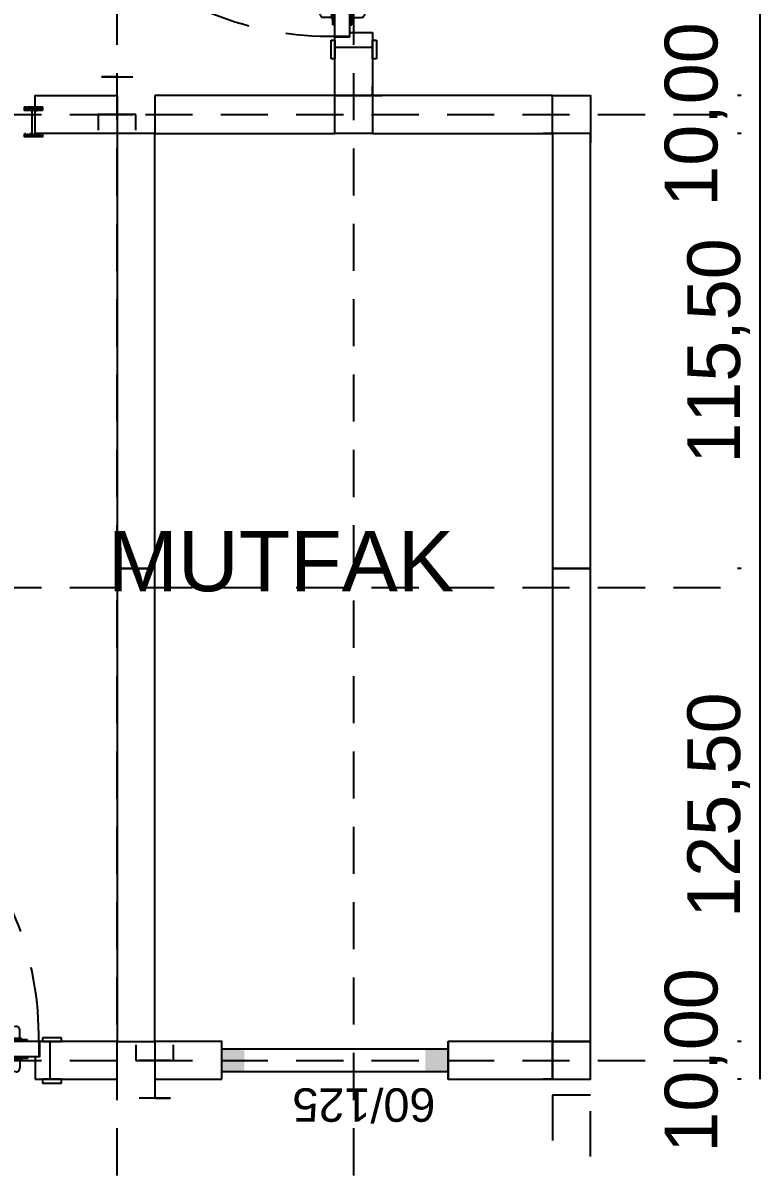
# Model space of a CAD drawing. Header units: centimetres. Extents: x -71 to 5571, y -2315 to 960.
# Drawn here: x 612.5 to 808, y 106.9 to 410.8 of the extents above; entities that cross this region are included whole.
import ezdxf

# ---------------------------------------------------------------- set-up
doc = ezdxf.new("R2010")
doc.units = ezdxf.units.CM
for name, pattern in [('AKS_SEYREK', [20, 12.5, -7.5]), ('DASHED2', [0.375, 0.25, -0.125]), ('VERANDA_KESIK', [30, 12, -18])]:
    doc.linetypes.add(name, pattern=pattern)
for name, color, linetype in [('AKS', 8, 'AKS_SEYREK'), ('DIS_DUVAR_100', 7, 'Continuous'), ('IC_DUVAR_100', 7, 'Continuous'), ('IC_KAPILAR', 7, 'Continuous'), ('IC_UCLU_H_100', 3, 'Continuous'), ('KAPI-PLAN', 7, 'Continuous'), ('KOSE_PROFIL_100', 1, 'Continuous'), ('ODA_ADLARI', 7, 'Continuous'), ('OLCULER', 7, 'Continuous'), ('PENCERE', 10, 'Continuous'), ('VERANDA_PROFIL_100', 1, 'VERANDA_KESIK')]:
    doc.layers.add(name, color=color, linetype=linetype)
doc.layers.add('PANO', color=7, linetype='Continuous', lineweight=50)
doc.styles.add('ARIAL_TR', font='arial.ttf')
doc.dimstyles.new('PORTMAN', dxfattribs={"dimtxt": 14, "dimasz": 9, "dimexe": 6, "dimexo": 5, "dimgap": 4, "dimtad": 1, "dimzin": 0, "dimtxsty": 'ARIAL_TR', "dimblk": 'ARCHTICK', "dimcen": 2.5, "dimazin": 3, "dimtfac": 0.5, "dimtmove": 2, "dimatfit": 3})

# ---------------------------------------------------------------- blocks, each defined once
blk = doc.blocks.new('100X100 DIŞ KÖŞE DİREĞİ')
at = {"color": 1}
for p, q in [((10, 12.5), (12.5, 12.5)), ((0, 2.5), (0, 0)), ((10, 2.5), (10, 0)), ((10, 2.5), (12.5, 2.5))]:
    blk.add_line(p, q, dxfattribs=at)
blk.add_lwpolyline([(0, 2.5), (10, 2.5), (10, 12.5), (0, 12.5)], close=True, dxfattribs=at)
blk = doc.blocks.new("100'LÜK 115.5'LİK PANO")
blk.add_lwpolyline([(0, 0), (10, 0), (10, 115.5), (0, 115.5)], close=True)
blk = doc.blocks.new("100'LÜK 125'LİK PANO")
blk.add_lwpolyline([(0, 0), (10, 0), (10, 125.5), (0, 125.5)], close=True)
blk = doc.blocks.new("100'LÜK 47.75'LİK PANO")
blk.add_lwpolyline([(0, 0), (10, 0), (10, 47.75), (0, 47.75)], close=True)
blk = doc.blocks.new("100'LÜK 115.5'LİK KAPILI PANO(90'LIK)")
at = {"color": 1, "lineweight": 25}
for p, q in [((96.26, 79.84), (96.26, 73.84)), ((96.76, 79.84), (96.26, 79.84)), ((100.76, 79.84), (101.26, 79.84)), ((101.26, 79.84), (101.26, 73.84)), ((92.76, 76.79), (93.2, 67.03)), ((95.96, 77.84), (93.76, 77.84)), ((95.96, 78.14), (95.96, 75.54)), ((96.16, 78.34), (96.26, 78.34)), ((101.36, 78.34), (101.26, 78.34)), ((101.56, 78.14), (101.56, 75.54)), ((101.56, 77.84), (103.76, 77.84)), ((104.76, 76.79), (104.31, 67.03)), ((93.82, 67.03), (94.18, 75.65)), ((95.96, 75.84), (94.38, 75.84)), ((96.16, 75.34), (96.26, 75.34)), ((96.76, 73.84), (96.26, 73.84)), ((100.76, 73.84), (101.26, 73.84)), ((101.36, 75.34), (101.26, 75.34)), ((101.56, 75.84), (103.13, 75.84)), ((103.7, 67.03), (103.33, 75.65)), ((93.4, 66.84), (93.62, 66.84)), ((104.11, 66.84), (103.9, 66.84))]:
    blk.add_line(p, q, dxfattribs=at)
at = {"lineweight": 25}
for p, q in [((20.78, 10.8), (20.78, 13)), ((21.83, 14), (31.59, 13.56)), ((22.78, 10.8), (22.78, 12.38)), ((31.59, 12.94), (22.97, 12.58)), ((31.78, 13.36), (31.78, 13.14)), ((9.75, 11), (14.75, 11)), ((9.75, 10), (9.75, 11)), ((14.75, 10), (9.75, 10)), ((12.75, 10), (15.59, 10)), ((14.75, 11), (14.75, 10)), ((15.59, 10), (15.59, 6)), ((15.78, 10), (15.78, 6)), ((18.78, 10.5), (24.78, 10.5)), ((18.78, 10), (18.78, 10.5)), ((18.78, 10), (24.78, 10)), ((20.28, 10.6), (20.28, 10.5)), ((20.48, 10.8), (23.08, 10.8)), ((23.28, 10.6), (23.28, 10.5)), ((24.78, 10), (24.78, 10.5)), ((98.36, 10.68), (101.28, 10.68)), ((99.72, 6), (99.72, 10)), ((99.82, 9.59), (99.82, 12.14)), ((102.75, 10), (99.91, 10)), ((99.91, 10), (99.91, 6)), ((100.75, 11), (105.75, 11)), ((105.75, 10), (100.75, 10)), ((100.76, 10), (100.76, 11)), ((105.76, 11), (105.76, 10)), ((15.59, 6), (16.75, 6)), ((16.75, 6), (16.75, 0)), ((18.78, 6), (18.78, 5.5)), ((18.78, 6), (24.78, 6)), ((18.78, 5.5), (24.78, 5.5)), ((20.28, 5.4), (20.28, 5.5)), ((20.48, 5.2), (23.08, 5.2)), ((20.78, 5.2), (20.78, 3)), ((22.78, 5.2), (22.78, 3.62)), ((31.59, 3.06), (22.97, 3.42)), ((23.28, 5.4), (23.28, 5.5)), ((24.78, 6), (24.78, 5.5)), ((99.91, 6), (98.75, 6)), ((98.75, 6), (98.75, 0)), ((9.75, 0), (14.75, 0)), ((9.75, -1), (9.75, 0)), ((14.75, 0), (14.75, -1)), ((21.83, 2), (31.59, 2.44)), ((31.78, 2.64), (31.78, 2.86)), ((100.75, 0), (105.75, 0)), ((100.75, -1), (100.75, 0)), ((105.75, 0), (105.75, -1)), ((14.75, -1), (9.75, -1)), ((105.75, -1), (100.75, -1))]:
    blk.add_line(p, q, dxfattribs=at)
blk.add_circle((99.82, 10.68), 0.583, dxfattribs=at)
at = {"color": 1, "linetype": 'DASHED2', "lineweight": 25, "ltscale": 80}
blk.add_arc((98.35, 11.57), 82.58, 88.7535, 181.243, dxfattribs=at)
at = {"color": 1, "lineweight": 25}
for centre, radius, start, end in [((93.76, 76.84), 1, 90, 182.6026), ((96.16, 78.14), 0.2, 90, 180), ((101.36, 78.14), 0.2, 0, 90), ((103.76, 76.84), 1, 357.3974, 90), ((94.38, 75.64), 0.2, 90, 177.5839), ((96.16, 75.54), 0.2, 180, 270), ((101.36, 75.54), 0.2, 270, 0), ((103.13, 75.64), 0.2, 2.4161, 90), ((93.4, 67.04), 0.2, 182.6026, 270), ((93.62, 67.04), 0.2, 270, 357.3974), ((103.9, 67.04), 0.2, 182.6026, 270), ((104.11, 67.04), 0.2, 270, 357.3974)]:
    blk.add_arc(centre, radius, start, end, dxfattribs=at)
at = {"lineweight": 25}
for centre, radius, start, end in [((21.78, 13), 1, 87.3974, 180), ((22.98, 12.38), 0.2, 92.4161, 180), ((31.58, 13.36), 0.2, 0, 87.3974), ((31.58, 13.14), 0.2, 272.6026, 0), ((20.48, 10.6), 0.2, 90, 180), ((23.08, 10.6), 0.2, 0, 90), ((20.48, 5.4), 0.2, 180, 270), ((22.98, 3.62), 0.2, 180, 267.5839), ((23.08, 5.4), 0.2, 270, 0), ((31.58, 2.86), 0.2, 0, 87.3974), ((21.78, 3), 1, 180, 272.6026), ((31.58, 2.64), 0.2, 272.6026, 0)]:
    blk.add_arc(centre, radius, start, end, dxfattribs=at)
at = {"layer": 'KAPI-PLAN', "color": 1, "linetype": 'DASHED2', "lineweight": 25, "ltscale": 80}
for p, q in [((96.76, 92.84), (96.76, 11.3)), ((99.76, 92.84), (96.76, 92.84)), ((99.76, 94.14), (99.76, 92.84)), ((100.76, 94.14), (99.76, 94.14)), ((100.76, 10), (100.76, 94.14)), ((96.76, 11.3), (99.76, 11.3)), ((99.76, 11.3), (99.76, 10)), ((99.76, 10), (100.76, 10))]:
    blk.add_line(p, q, dxfattribs=at)
at = {"layer": 'PANO', "lineweight": 25, "ltscale": 100}
for p, q in [((12.75, 0), (12.75, 10)), ((15.78, 10), (24.78, 10)), ((102.75, 0), (102.75, 10)), ((15.78, 6), (24.78, 6)), ((98.75, 6), (99.72, 6))]:
    blk.add_line(p, q, dxfattribs=at)
for points in [[(0, 10), (24.78, 10)], [(16.75, 0), (0, 0), (0, 10)], [(99.72, 10), (115.5, 10), (115.5, 0), (98.75, 0)]]:
    blk.add_lwpolyline(points, dxfattribs=at)
blk = doc.blocks.new("100'LÜK 125'LİK KAPILI PANO(90'LIK) [SOL]")
at = {"color": 1, "lineweight": 25}
for p, q in [((19.24, 79.84), (19.24, 73.84)), ((19.74, 79.84), (19.24, 79.84)), ((23.74, 79.84), (24.24, 79.84)), ((24.24, 79.84), (24.24, 73.84)), ((15.74, 76.79), (16.19, 67.03)), ((18.94, 77.84), (16.74, 77.84)), ((18.94, 78.14), (18.94, 75.54)), ((19.14, 78.34), (19.24, 78.34)), ((24.34, 78.34), (24.24, 78.34)), ((24.54, 78.14), (24.54, 75.54)), ((24.54, 77.84), (26.74, 77.84)), ((27.74, 76.79), (27.3, 67.03)), ((16.8, 67.03), (17.17, 75.65)), ((18.94, 75.84), (17.37, 75.84)), ((19.14, 75.34), (19.24, 75.34)), ((19.74, 73.84), (19.24, 73.84)), ((23.74, 73.84), (24.24, 73.84)), ((24.34, 75.34), (24.24, 75.34)), ((24.54, 75.84), (26.12, 75.84)), ((26.68, 67.03), (26.32, 75.65)), ((16.39, 66.84), (16.6, 66.84)), ((27.1, 66.84), (26.88, 66.84))]:
    blk.add_line(p, q, dxfattribs=at)
at = {"lineweight": 25}
for p, q in [((88.72, 13.36), (88.72, 13.14)), ((98.67, 14), (88.91, 13.56)), ((88.91, 12.94), (97.53, 12.58)), ((97.72, 10.8), (97.72, 12.38)), ((99.72, 10.8), (99.72, 13)), ((14.74, 11), (14.74, 10)), ((19.75, 11), (14.75, 11)), ((14.75, 10), (19.75, 10)), ((17.75, 10), (20.59, 10)), ((22.14, 10.68), (19.22, 10.68)), ((19.74, 10), (19.74, 11)), ((20.59, 10), (20.59, 6)), ((20.68, 9.59), (20.68, 12.14)), ((20.78, 6), (20.78, 10)), ((101.72, 10.5), (95.72, 10.5)), ((95.72, 10), (95.72, 10.5)), ((101.72, 10), (95.72, 10)), ((97.22, 10.6), (97.22, 10.5)), ((100.02, 10.8), (97.42, 10.8)), ((100.22, 10.6), (100.22, 10.5)), ((101.72, 10), (101.72, 10.5)), ((104.72, 10), (104.72, 6)), ((107.75, 10), (104.91, 10)), ((104.91, 10), (104.91, 6)), ((110.75, 11), (105.75, 11)), ((105.75, 11), (105.75, 10)), ((105.75, 10), (110.75, 10)), ((110.75, 10), (110.75, 11)), ((20.59, 6), (21.75, 6)), ((21.75, 6), (21.75, 0)), ((88.91, 3.06), (97.53, 3.42)), ((95.72, 6), (95.72, 5.5)), ((101.72, 6), (95.72, 6)), ((101.72, 5.5), (95.72, 5.5)), ((97.22, 5.4), (97.22, 5.5)), ((100.02, 5.2), (97.42, 5.2)), ((97.72, 5.2), (97.72, 3.62)), ((99.72, 5.2), (99.72, 3)), ((100.22, 5.4), (100.22, 5.5)), ((101.72, 6), (101.72, 5.5)), ((104.91, 6), (103.75, 6)), ((103.75, 6), (103.75, 0)), ((19.75, 0), (14.75, 0)), ((14.75, 0), (14.75, -1)), ((19.75, -1), (19.75, 0)), ((88.72, 2.64), (88.72, 2.86)), ((98.67, 2), (88.91, 2.44)), ((110.75, 0), (105.75, 0)), ((105.75, 0), (105.75, -1)), ((110.75, -1), (110.75, 0)), ((14.75, -1), (19.75, -1)), ((105.75, -1), (110.75, -1))]:
    blk.add_line(p, q, dxfattribs=at)
blk.add_circle((20.68, 10.68), 0.583, dxfattribs=at)
at = {"color": 1, "linetype": 'DASHED2', "lineweight": 25, "ltscale": 80}
blk.add_arc((22.15, 11.57), 82.58, -1.243, 91.2465, dxfattribs=at)
at = {"color": 1, "lineweight": 25}
for centre, radius, start, end in [((16.74, 76.84), 1, 90, -177.3974), ((19.14, 78.14), 0.2, 90, 180), ((24.34, 78.14), 0.2, 0, 90), ((26.74, 76.84), 1, -2.6026, 90), ((17.37, 75.64), 0.2, 90, 177.5839), ((19.14, 75.54), 0.2, 180, -90), ((24.34, 75.54), 0.2, -90, 0), ((26.12, 75.64), 0.2, 2.4161, 90), ((16.39, 67.04), 0.2, -177.3974, -90), ((16.6, 67.04), 0.2, -90, -2.6026), ((26.88, 67.04), 0.2, -177.3974, -90), ((27.1, 67.04), 0.2, -90, -2.6026)]:
    blk.add_arc(centre, radius, start, end, dxfattribs=at)
at = {"lineweight": 25}
for centre, radius, start, end in [((88.92, 13.36), 0.2, 92.6026, 180), ((88.92, 13.14), 0.2, 180, -92.6026), ((97.52, 12.38), 0.2, 0, 87.5839), ((98.72, 13), 1, 0, 92.6026), ((97.42, 10.6), 0.2, 90, 180), ((100.02, 10.6), 0.2, 0, 90), ((88.92, 2.86), 0.2, 92.6026, 180), ((97.42, 5.4), 0.2, 180, -90), ((97.52, 3.62), 0.2, -87.5839, 0), ((100.02, 5.4), 0.2, -90, 0), ((88.92, 2.64), 0.2, 180, -92.6026), ((98.72, 3), 1, -92.6026, 0)]:
    blk.add_arc(centre, radius, start, end, dxfattribs=at)
at = {"layer": 'KAPI-PLAN', "color": 1, "linetype": 'DASHED2', "lineweight": 25, "ltscale": 80}
for p, q in [((19.74, 10), (19.74, 94.14)), ((19.74, 94.14), (20.74, 94.14)), ((20.74, 94.14), (20.74, 92.84)), ((20.74, 92.84), (23.74, 92.84)), ((23.74, 92.84), (23.74, 11.3)), ((20.74, 10), (19.74, 10)), ((20.74, 11.3), (20.74, 10)), ((23.74, 11.3), (20.74, 11.3))]:
    blk.add_line(p, q, dxfattribs=at)
at = {"layer": 'PANO', "lineweight": 25, "ltscale": 100}
for p, q in [((17.75, 0), (17.75, 10)), ((104.72, 10), (95.72, 10)), ((107.75, 0), (107.75, 10)), ((21.75, 6), (20.78, 6)), ((104.72, 6), (95.72, 6))]:
    blk.add_line(p, q, dxfattribs=at)
for points in [[(20.78, 10), (0, 10), (0, 0), (21.75, 0)], [(125.5, 10), (95.72, 10)], [(103.75, 0), (125.5, 0), (125.5, 10)]]:
    blk.add_lwpolyline(points, dxfattribs=at)
blk = doc.blocks.new('kaynak-pencere-60x125')
at = {"layer": 'PENCERE', "color": 1}
for p, q in [((53375.86, 7992.28), (53385.86, 7992.28)), ((53377.86, 7932.28), (53377.86, 7992.28)), ((53383.86, 7932.28), (53383.86, 7992.28)), ((53375.86, 7932.28), (53385.86, 7932.28))]:
    blk.add_line(p, q, dxfattribs=at)
for points in [[(53377.86, 7992.28), (53377.86, 7986.28), (53383.86, 7992.28), (53383.86, 7986.28)], [(53377.86, 7932.28), (53377.86, 7938.28), (53383.86, 7932.28), (53383.86, 7938.28)]]:
    blk.add_solid(points, dxfattribs=at)
at = {"layer": 'PENCERE', "color": 0, "lineweight": 25, "style": 'ARIAL_TR'}
blk.add_text('60/125', height=8.877, rotation=90, dxfattribs=at).set_placement((53373.47, 7935.61))
blk = doc.blocks.new('BOM_P04_PENCERE_600x1250')
at = {"layer": 'PENCERE'}
blk.add_blockref('kaynak-pencere-60x125', (0, 0), dxfattribs=at)
blk = doc.blocks.new("100'LÜK 105.5'LİK (60x125) PENCERELİ PANO")
for points in [[(0, 87.75), (10, 87.75), (10, 105.5), (0, 105.5)], [(0, 0), (10, 0), (10, 27.75), (0, 27.75)]]:
    blk.add_lwpolyline(points, close=True)
at = {"layer": 'PENCERE'}
blk.add_blockref('BOM_P04_PENCERE_600x1250', (-53375.862, -7904.528), dxfattribs=at)
blk = doc.blocks.new('kaynak-ic-kapi')
at = {"color": 133, "linetype": 'Continuous', "lineweight": 25, "true_color": 0x6ec1dd}
for p, q in [((54247.47, 7919.88), (54248.32, 7919.88)), ((54248.32, 7919.59), (54247.47, 7919.59)), ((54248.6, 7919.88), (54248.04, 7919.03)), ((54248.32, 7919.31), (54248.04, 7919.59)), ((54248.32, 7919.88), (54248.32, 7919.59)), ((54248.32, 7919.31), (54248.6, 7919.31)), ((54248.32, 7919.03), (54248.6, 7919.31)), ((54249.16, 7919.03), (54248.6, 7919.88)), ((54248.6, 7919.88), (54248.6, 7919.59)), ((54248.6, 7919.88), (54248.88, 7919.88)), ((54248.6, 7919.59), (54248.88, 7919.03)), ((54249.16, 7919.88), (54248.88, 7919.59)), ((54248.88, 7919.88), (54249.45, 7919.03)), ((54249.73, 7919.59), (54248.88, 7919.59)), ((54249.16, 7919.03), (54248.88, 7919.03)), ((54249.16, 7919.88), (54249.16, 7919.88)), ((54249.16, 7919.03), (54249.73, 7919.59)), ((54249.16, 7919.03), (54249.45, 7919.03)), ((54250.01, 7919.88), (54249.45, 7919.03)), ((54250.01, 7919.88), (54249.73, 7919.59)), ((54249.73, 7919.31), (54249.73, 7919.59)), ((54249.73, 7919.31), (54250.01, 7919.31)), ((54249.73, 7919.03), (54250.01, 7919.31)), ((54250.57, 7919.03), (54250.01, 7919.88)), ((54250.01, 7919.88), (54250.01, 7919.88)), ((54250.01, 7919.88), (54250.01, 7919.59)), ((54250.01, 7919.88), (54250.29, 7919.88)), ((54250.01, 7919.59), (54250.29, 7919.03)), ((54250.29, 7919.88), (54250.86, 7919.03)), ((54250.29, 7912.83), (54250.29, 7919.03)), ((54250.57, 7919.88), (54250.57, 7919.88)), ((54250.57, 7919.88), (54250.57, 7919.59)), ((54251.42, 7919.59), (54250.57, 7919.59)), ((54250.57, 7919.03), (54250.57, 7919.03)), ((54250.57, 7919.03), (54250.86, 7919.03)), ((54250.86, 7919.03), (54251.14, 7919.59)), ((54251.7, 7919.88), (54251.14, 7919.03)), ((54251.42, 7919.31), (54251.14, 7919.59)), ((54251.42, 7919.88), (54251.42, 7919.88)), ((54251.42, 7919.88), (54251.42, 7919.59)), ((54251.7, 7919.88), (54251.42, 7919.59)), ((54251.42, 7919.59), (54251.98, 7919.03)), ((54251.42, 7919.31), (54251.7, 7919.31)), ((54251.42, 7919.03), (54251.7, 7919.31)), ((54252.27, 7919.03), (54251.7, 7919.88)), ((54251.7, 7919.88), (54252.27, 7919.88)), ((54251.7, 7919.88), (54251.98, 7919.88)), ((54251.98, 7919.88), (54251.98, 7919.88)), ((54251.98, 7919.88), (54251.98, 7919.59)), ((54251.98, 7919.88), (54252.27, 7919.03)), ((54252.27, 7919.59), (54251.98, 7919.59)), ((54251.98, 7919.03), (54251.98, 7919.03)), ((54251.98, 7919.03), (54252.27, 7919.03)), ((54252.27, 7919.03), (54252.27, 7919.03)), ((54248.6, 7911.98), (54248.04, 7912.83)), ((54248.32, 7912.83), (54248.6, 7912.26)), ((54249.16, 7912.83), (54248.6, 7911.98)), ((54248.6, 7912.26), (54248.88, 7912.83)), ((54249.16, 7912.83), (54248.88, 7912.83)), ((54248.88, 7911.98), (54249.45, 7912.83)), ((54249.16, 7912.83), (54249.45, 7912.83)), ((54249.16, 7912.83), (54249.73, 7912.26)), ((54250.01, 7911.98), (54249.45, 7912.83)), ((54249.73, 7912.83), (54250.01, 7912.26)), ((54250.57, 7912.83), (54250.01, 7911.98)), ((54250.01, 7912.26), (54250.29, 7912.83)), ((54250.29, 7911.98), (54250.86, 7912.83)), ((54250.57, 7912.83), (54250.57, 7912.83)), ((54250.57, 7912.83), (54250.86, 7912.83)), ((54250.86, 7912.83), (54251.14, 7912.26)), ((54251.7, 7911.98), (54251.14, 7912.83)), ((54251.42, 7912.26), (54251.98, 7912.83)), ((54251.42, 7912.83), (54251.7, 7912.26)), ((54252.27, 7912.83), (54251.7, 7911.98)), ((54251.98, 7912.83), (54251.98, 7912.83)), ((54251.98, 7912.83), (54252.27, 7912.83)), ((54251.98, 7911.98), (54252.27, 7912.83)), ((54252.27, 7912.83), (54252.27, 7912.83)), ((54248.32, 7912.26), (54247.47, 7912.26)), ((54247.47, 7911.98), (54248.32, 7911.98)), ((54248.32, 7912.26), (54248.04, 7912.26)), ((54248.32, 7912.26), (54248.32, 7911.98)), ((54248.32, 7912.26), (54248.6, 7912.26)), ((54249.16, 7911.98), (54248.88, 7912.26)), ((54249.73, 7912.26), (54248.88, 7912.26)), ((54249.16, 7911.98), (54249.16, 7911.98)), ((54250.01, 7911.98), (54249.73, 7912.26)), ((54249.73, 7912.26), (54249.73, 7912.26)), ((54249.73, 7912.26), (54250.01, 7912.26)), ((54250.01, 7911.98), (54250.01, 7912.26)), ((54250.01, 7911.98), (54250.01, 7911.98)), ((54250.01, 7911.98), (54250.29, 7911.98)), ((54250.57, 7911.98), (54250.57, 7912.26)), ((54251.42, 7912.26), (54250.57, 7912.26)), ((54250.57, 7911.98), (54250.57, 7911.98)), ((54251.42, 7912.26), (54251.14, 7912.26)), ((54251.42, 7911.98), (54251.42, 7912.26)), ((54251.7, 7911.98), (54251.42, 7912.26)), ((54251.42, 7912.26), (54251.7, 7912.26)), ((54251.42, 7911.98), (54251.42, 7911.98)), ((54251.7, 7911.98), (54252.27, 7911.98)), ((54251.7, 7911.98), (54251.98, 7911.98)), ((54251.98, 7911.98), (54251.98, 7912.26)), ((54252.27, 7912.26), (54251.98, 7912.26)), ((54251.98, 7911.98), (54251.98, 7911.98))]:
    blk.add_line(p, q, dxfattribs=at)
for points in [[(54247.47, 7919.03), (54247.47, 7919.88), (54252.27, 7919.88), (54252.27, 7919.03)], [(54248.6, 7919.88), (54250.01, 7919.88), (54251.42, 7919.88)], [(54248.6, 7912.26), (54248.6, 7911.98), (54248.88, 7911.98)], [(54248.6, 7911.98), (54250.01, 7911.98), (54251.42, 7911.98)]]:
    blk.add_lwpolyline(points, dxfattribs=at)
blk.add_lwpolyline([(54247.47, 7912.83), (54252.27, 7912.83), (54252.27, 7911.98), (54247.47, 7911.98)], close=True, dxfattribs=at)
blk = doc.blocks.new('BOM_K01_IC_KAPI_ACIKLIK820')
at = {"layer": 'IC_KAPILAR'}
blk.add_blockref('kaynak-ic-kapi', (0, 0), dxfattribs=at)
blk = doc.blocks.new("100'LÜK 125'LİK KAPILI PANO(82'LİK) [SAG ÜST · AYNA]")
blk.add_lwpolyline([(0, 125.5), (10, 125.5), (10, 103.75), (0, 103.75)], close=True)
at = {"layer": 'IC_KAPILAR', "xscale": -1, "yscale": -1, "rotation": 90.00000000000001}
blk.add_blockref('BOM_K01_IC_KAPI_ACIKLIK820', (-7908.93, 54353.219), dxfattribs=at)
blk = doc.blocks.new('100X100 3 LÜ H BAĞLANTI DİREĞİ')
for p, q in [((-5, -4.17), (-5, 4.17)), ((9.17, 5), (5, 5)), ((5, 5), (5, -5)), ((5, -4.17), (5, 4.17)), ((5, 0), (-5, 0)), ((-5, 0), (-5, -4.17)), ((5, -4.17), (5, 0)), ((5, -5), (9.17, -5))]:
    blk.add_line(p, q)
blk = doc.blocks.new("100'LÜK VERANDA PROFİLİ 166.25 (YAN)")
blk.add_lwpolyline([(0, 0), (10, 0), (10, 166.25), (0, 166.25)], close=True)
blk = doc.blocks.new('*D91')
at = {"color": 0}
for p, q in [((803, 140.5), (802, 140.5)), ((808, 130.5), (808, 140.5)), ((803, 130.5), (802, 130.5))]:
    blk.add_line(p, q, dxfattribs=at)
at = {"layer": 'Defpoints'}
for p in [(808, 140.5), (808, 130.5), (808, 130.5)]:
    blk.add_point(p, dxfattribs=at)
at = {"layer": 'OLCULER', "color": 0, "insert": (791, 135.5), "char_height": 14, "attachment_point": 5, "rotation": 90, "style": 'ARIAL_TR'}
blk.add_mtext('10,00', dxfattribs=at)
blk = doc.blocks.new('_ARCHTICK')
blk = doc.blocks.new('*D92')
at = {"color": 0}
for p, q in [((803, 266), (802, 266)), ((808, 140.5), (808, 266)), ((803, 140.5), (802, 140.5))]:
    blk.add_line(p, q, dxfattribs=at)
at = {"layer": 'Defpoints'}
for p in [(808, 266), (808, 140.5), (808, 140.5)]:
    blk.add_point(p, dxfattribs=at)
at = {"layer": 'OLCULER', "color": 0, "insert": (797, 203.25), "char_height": 14, "attachment_point": 5, "rotation": 90, "style": 'ARIAL_TR'}
blk.add_mtext('125,50', dxfattribs=at)
blk = doc.blocks.new('*D93')
at = {"color": 0}
for p, q in [((803, 381.5), (802, 381.5)), ((808, 266), (808, 381.5)), ((803, 266), (802, 266))]:
    blk.add_line(p, q, dxfattribs=at)
at = {"layer": 'Defpoints'}
for p in [(808, 381.5), (808, 266), (808, 266)]:
    blk.add_point(p, dxfattribs=at)
at = {"layer": 'OLCULER', "color": 0, "insert": (797, 323.75), "char_height": 14, "attachment_point": 5, "rotation": 90, "style": 'ARIAL_TR'}
blk.add_mtext('115,50', dxfattribs=at)
blk = doc.blocks.new('*D94')
at = {"color": 0}
for p, q in [((803, 391.5), (802, 391.5)), ((808, 381.5), (808, 391.5)), ((803, 381.5), (802, 381.5))]:
    blk.add_line(p, q, dxfattribs=at)
at = {"layer": 'Defpoints'}
for p in [(808, 391.5), (808, 381.5), (808, 381.5)]:
    blk.add_point(p, dxfattribs=at)
at = {"layer": 'OLCULER', "color": 0, "insert": (791, 386.5), "char_height": 14, "attachment_point": 5, "rotation": 90, "style": 'ARIAL_TR'}
blk.add_mtext('10,00', dxfattribs=at)
blk = doc.blocks.new('*D95')
at = {"color": 0}
for p, q in [((803, 507), (802, 507)), ((808, 391.5), (808, 507)), ((803, 391.5), (802, 391.5))]:
    blk.add_line(p, q, dxfattribs=at)
at = {"layer": 'Defpoints'}
for p in [(808, 507), (808, 391.5), (808, 391.5)]:
    blk.add_point(p, dxfattribs=at)
at = {"layer": 'OLCULER', "color": 0, "insert": (797, 449.25), "char_height": 14, "attachment_point": 5, "rotation": 90, "style": 'ARIAL_TR'}
blk.add_mtext('115,50', dxfattribs=at)

msp = doc.modelspace()

# ---------------------------------------------------------------- linework, layer by layer
at = {"layer": 'AKS'}
for p, q in [((637.5, -35), (637.5, 747)), ((700.25, -35), (700.25, 747)), ((-35, 386.5), (798, 386.5)), ((-35, 261), (798, 261)), ((-35, 135.5), (798, 135.5))]:
    msp.add_line(p, q, dxfattribs=at)

# ---------------------------------------------------------------- block references
at = {"layer": 'DIS_DUVAR_100'}
for name, p, rotation in [("100'LÜK 115.5'LİK KAPILI PANO(90'LIK)", (705.25, 391.5), 90), ("100'LÜK 47.75'LİK PANO", (705.25, 391.5), 270), ("100'LÜK 105.5'LİK (60x125) PENCERELİ PANO", (753, 130.5), 90)]:
    msp.add_blockref(name, p, dxfattribs=dict(at, rotation=rotation))
for name, p in [("100'LÜK 115.5'LİK PANO", (753, 266)), ("100'LÜK 125'LİK PANO", (753, 140.5)), ("100'LÜK 125'LİK KAPILI PANO(90'LIK) [SOL]", (512, 130.5))]:
    msp.add_blockref(name, p, dxfattribs=at)
at = {"layer": 'IC_DUVAR_100', "rotation": 270}
for name, p in [("100'LÜK 125'LİK KAPILI PANO(82'LİK) [SAG ÜST · AYNA]", (512, 391.5)), ("100'LÜK 47.75'LİK PANO", (647.5, 391.5))]:
    msp.add_blockref(name, p, dxfattribs=at)
at = {"layer": 'IC_DUVAR_100'}
for name, p in [("100'LÜK 115.5'LİK PANO", (637.5, 266)), ("100'LÜK 125'LİK PANO", (637.5, 140.5))]:
    msp.add_blockref(name, p, dxfattribs=at)
at = {"layer": 'IC_UCLU_H_100'}
for p, rotation in [((637.5, 391.5), 270), ((647.5, 130.5), 90)]:
    msp.add_blockref('100X100 3 LÜ H BAĞLANTI DİREĞİ', p, dxfattribs=dict(at, rotation=rotation))
at = {"layer": 'KOSE_PROFIL_100', "yscale": -1}
msp.add_blockref('100X100 DIŞ KÖŞE DİREĞİ', (695.25, 394), dxfattribs=at)
at = {"layer": 'KOSE_PROFIL_100', "xscale": -1}
msp.add_blockref('100X100 DIŞ KÖŞE DİREĞİ', (763, 379), dxfattribs=at)
at = {"layer": 'KOSE_PROFIL_100', "xscale": -1, "yscale": -1}
msp.add_blockref('100X100 DIŞ KÖŞE DİREĞİ', (763, 143), dxfattribs=at)
at = {"layer": 'VERANDA_PROFIL_100'}
msp.add_blockref("100'LÜK VERANDA PROFİLİ 166.25 (YAN)", (753, -40), dxfattribs=at)

# ---------------------------------------------------------------- texts
at = {"layer": 'ODA_ADLARI', "style": 'ARIAL_TR'}
msp.add_text('MUTFAK', height=16, dxfattribs=at).set_placement((635, 260))

# ---------------------------------------------------------------- dimensions: what is measured, and where the dimension line sits
at = {"layer": 'OLCULER'}
for base, p1, p2, picture, middle in [((808, 391.5), (808, 391.5), (808, 507), '*D95', (797, 449.25)), ((808, 381.5), (808, 381.5), (808, 391.5), '*D94', (791, 386.5)), ((808, 266), (808, 266), (808, 381.5), '*D93', (797, 323.75)), ((808, 140.5), (808, 140.5), (808, 266), '*D92', (797, 203.25)), ((808, 130.5), (808, 130.5), (808, 140.5), '*D91', (791, 135.5))]:
    dim = msp.add_linear_dim(base=base, p1=p1, p2=p2, angle=90, dimstyle='PORTMAN', dxfattribs=at)
    dim.commit()
    dim.dimension.update_dxf_attribs({"geometry": picture, "text_midpoint": middle})

doc.saveas('drawing.dxf')
